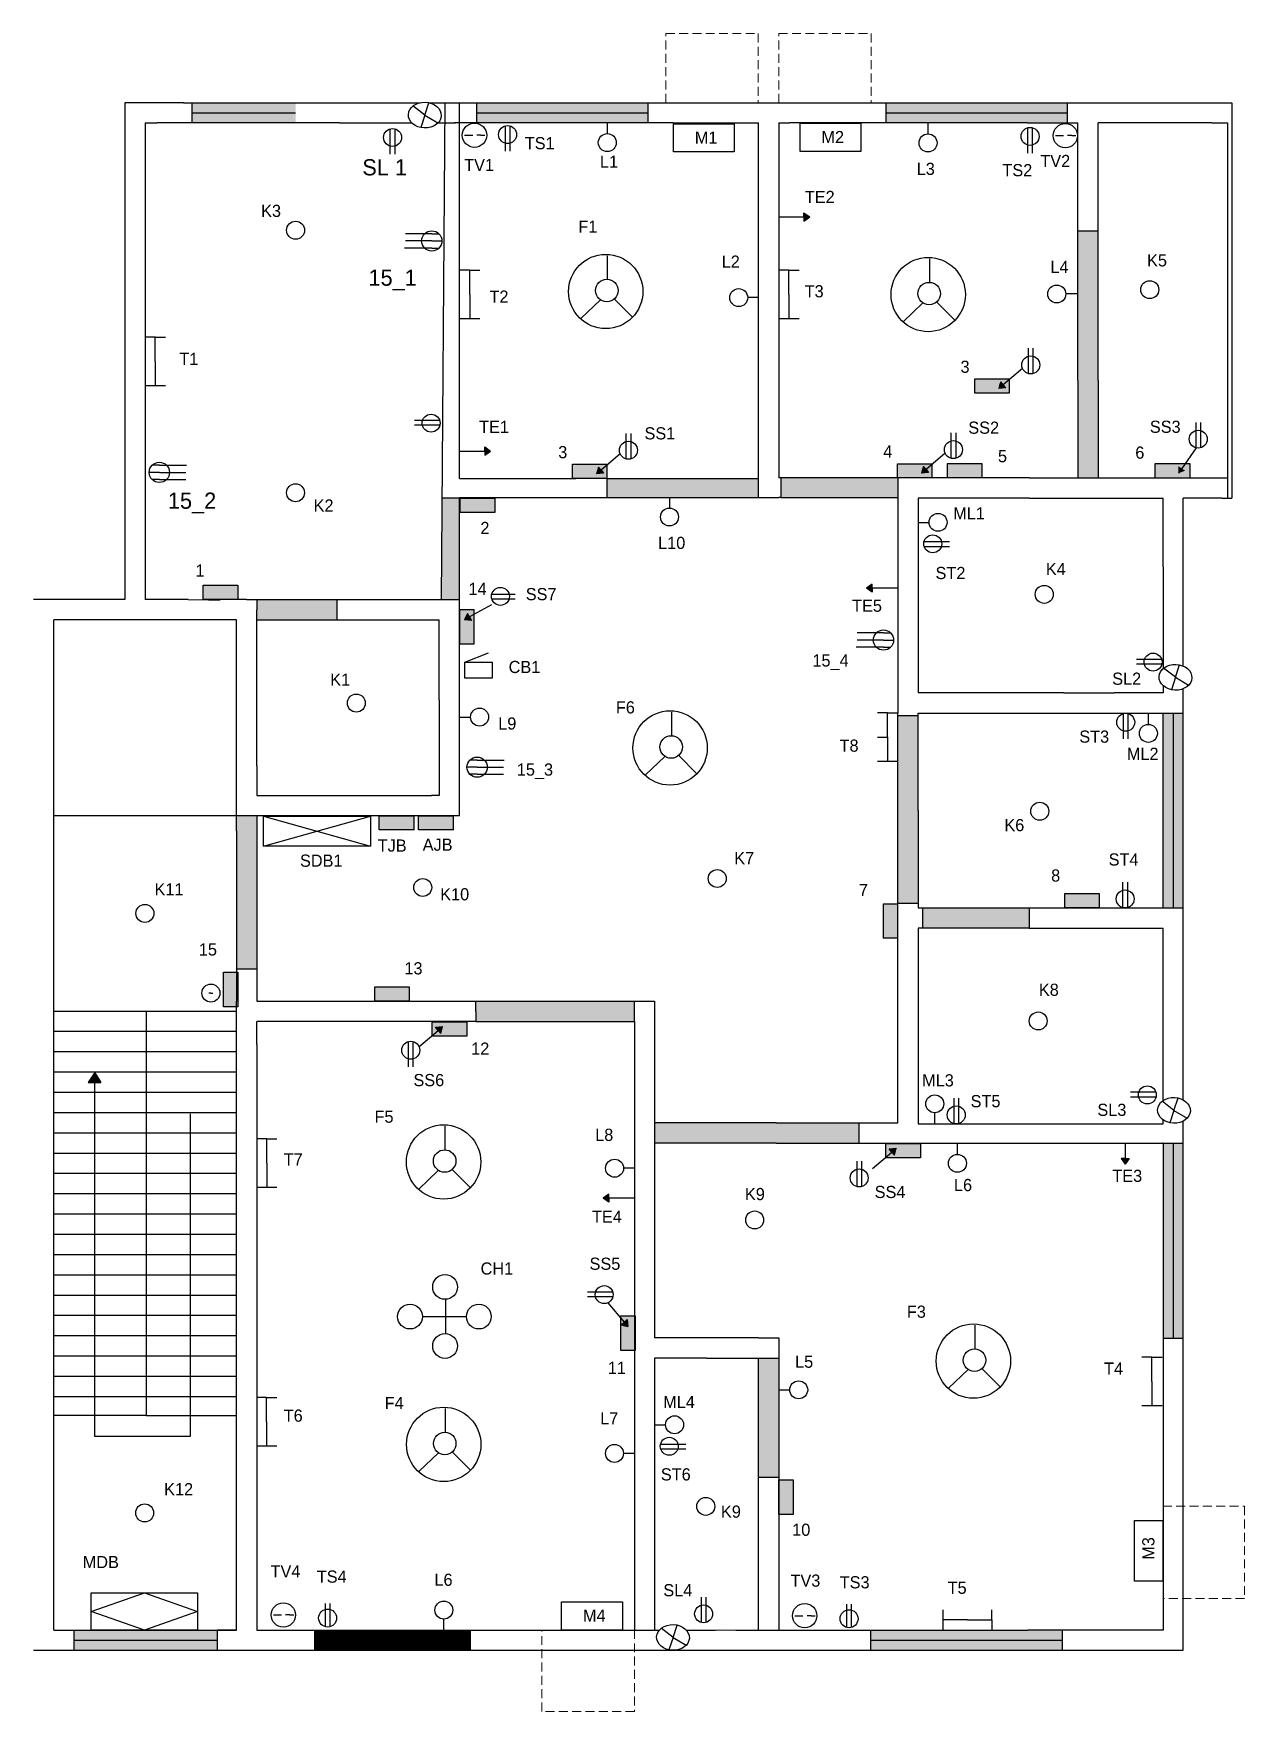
# Model space of a CAD drawing. Header units: inches. Extents: x 782 to 1379, y -5 to 822.
import ezdxf

# ---------------------------------------------------------------- set-up
doc = ezdxf.new("R2010")
doc.units = ezdxf.units.IN
doc.header["$LTSCALE"] = 35
doc.header["$MEASUREMENT"] = 0
doc.linetypes.add('HIDDEN', pattern=[0.375, 0.25, -0.125])
doc.linetypes.add('HIDDEN2', pattern=[0.1875, 0.125, -0.0625])
doc.layers.add('A-Anno-Dims', color=7, linetype='Continuous', lineweight=30)
doc.layers.add('G-Anno-Nplt', color=7, linetype='HIDDEN2', lineweight=18, plot=False)

msp = doc.modelspace()

# ---------------------------------------------------------------- hatches: boundary and pattern name
h = msp.add_hatch(color=101)
h.dxf.hatch_style = 1
h.paths.add_polyline_path([(885.15, 782.9), (860.4, 782.9), (860.4, 777.9), (885.15, 777.9)])
h.paths.add_polyline_path([(885.15, 787.9), (860.4, 787.9), (860.4, 782.9), (885.15, 782.9)])
h = msp.add_hatch(color=101)
h.dxf.hatch_style = 1
h.paths.add_polyline_path([(911.36, 787.9), (860.4, 787.9), (860.4, 777.9), (911.36, 777.9)])
h = msp.add_hatch(color=101)
h.dxf.hatch_style = 1
h.paths.add_polyline_path([(1085.15, 787.9), (1000.71, 787.9), (1000.71, 782.82), (1085.15, 782.9)])
h.paths.add_polyline_path([(1085.15, 782.9), (1000.71, 782.82), (1000.71, 777.9), (1085.15, 777.9)])
h.paths.add_polyline_path([(1291.96, 787.9), (1277.24, 787.9), (1202.3, 787.9), (1202.3, 782.9), (1291.96, 782.9)])
h.paths.add_polyline_path([(1291.96, 782.9), (1202.3, 782.9), (1202.3, 777.9), (1272.24, 777.9), (1291.96, 777.9)])
at = {"true_color": 0xffffff}
h = msp.add_hatch(color=7, dxfattribs=at)
h.dxf.hatch_style = 1
h.paths.add_polyline_path([(1162, 733.54), (1162, 731.54), (1164.86, 731.54)])
h.paths.add_polyline_path([(1163.64, 730.69), (1164.86, 731.54), (1162, 731.54), (1162, 729.54)])
at = {"true_color": 0x727430}
h = msp.add_hatch(color=67, dxfattribs=at)
h.dxf.hatch_style = 1
h.paths.add_polyline_path([(1306.98, 724.75), (1296.98, 724.75), (1296.98, 650.9), (1296.98, 602.9), (1306.98, 602.9), (1306.98, 650.9)])
h = msp.add_hatch(color=8)
h.dxf.hatch_style = 1
h.paths.add_polyline_path([(1246.16, 651.7), (1246.16, 644.69), (1263.18, 644.69), (1263.18, 651.7)])
at = {"true_color": 0xffffff}
h = msp.add_hatch(color=7, dxfattribs=at)
h.dxf.hatch_style = 1
h.paths.add_polyline_path([(1261.55, 647.29), (1260.25, 648.82), (1258.07, 646.97)])
h.paths.add_polyline_path([(1258.45, 648.41), (1258.07, 646.97), (1260.25, 648.82), (1258.96, 650.34)])
h = msp.add_hatch(color=7, dxfattribs=at)
h.dxf.hatch_style = 1
h.paths.add_polyline_path([(1004.66, 618.16), (1004.66, 616.16), (1007.52, 616.16)])
h.paths.add_polyline_path([(1006.3, 615.31), (1007.52, 616.16), (1004.66, 616.16), (1004.66, 614.16)])
h = msp.add_hatch(color=8)
h.dxf.hatch_style = 1
h.paths.add_polyline_path([(1047.87, 609.62), (1047.87, 602.6), (1064.88, 602.6), (1064.88, 609.62)])
h = msp.add_hatch(color=7, dxfattribs=at)
h.dxf.hatch_style = 1
h.paths.add_polyline_path([(1063.25, 605.21), (1061.95, 606.73), (1059.78, 604.88)])
h.paths.add_polyline_path([(1060.15, 606.32), (1059.78, 604.88), (1061.95, 606.73), (1060.66, 608.25)])
h = msp.add_hatch(color=8)
h.dxf.hatch_style = 1
h.paths.add_polyline_path([(1208.06, 609.91), (1208.06, 602.9), (1225.07, 602.9), (1225.07, 609.91)])
h = msp.add_hatch(color=7, dxfattribs=at)
h.dxf.hatch_style = 1
h.paths.add_polyline_path([(1223.44, 605.5), (1222.15, 607.03), (1219.97, 605.18)])
h.paths.add_polyline_path([(1220.34, 606.62), (1219.97, 605.18), (1222.15, 607.03), (1220.85, 608.55)])
h = msp.add_hatch(color=8)
h.dxf.hatch_style = 1
h.paths.add_polyline_path([(1232.73, 609.99), (1232.73, 602.97), (1249.74, 602.97), (1249.74, 609.99)])
h = msp.add_hatch(color=8)
h.dxf.hatch_style = 1
h.paths.add_polyline_path([(1335.15, 609.95), (1335.15, 602.93), (1352.16, 602.93), (1352.16, 609.95)])
h = msp.add_hatch(color=7, dxfattribs=at)
h.dxf.hatch_style = 1
h.paths.add_polyline_path([(1349.85, 606.43), (1348.21, 607.57), (1346.58, 605.23)])
h.paths.add_polyline_path([(1346.57, 606.71), (1346.58, 605.23), (1348.21, 607.57), (1346.57, 608.71)])
at = {"true_color": 0x727430}
h = msp.add_hatch(color=67, dxfattribs=at)
h.dxf.hatch_style = 1
h.paths.add_polyline_path([(1139.57, 602.6), (1064.88, 602.56), (1064.88, 593.23), (1065.16, 593.23), (1139.57, 593.23)])
at = {"true_color": 0x515323}
h = msp.add_hatch(color=59, dxfattribs=at)
h.dxf.hatch_style = 1
h.paths.add_polyline_path([(1208.24, 602.9), (1208.06, 602.9), (1150.57, 602.9), (1150.57, 602.6), (1150.57, 593.23), (1203.64, 593.23), (1208.24, 593.23)])
at = {"true_color": 0x727430}
h = msp.add_hatch(color=67, dxfattribs=at)
h.dxf.hatch_style = 1
h.paths.add_polyline_path([(992.24, 592.92), (983.64, 592.92), (983.25, 542.9), (992.24, 542.9)])
h = msp.add_hatch(color=8)
h.dxf.hatch_style = 1
h.paths.add_polyline_path([(992.55, 592.92), (992.55, 585.9), (1009.56, 585.9), (1009.56, 592.92)])
h = msp.add_hatch(color=8)
h.dxf.hatch_style = 1
h.paths.add_polyline_path([(865.89, 549.95), (865.89, 542.93), (882.9, 542.93), (882.9, 549.95)])
at = {"true_color": 0xffffff}
h = msp.add_hatch(color=7, dxfattribs=at)
h.dxf.hatch_style = 1
h.paths.add_polyline_path([(1195.63, 546.59), (1195.63, 548.59), (1192.77, 548.59)])
h.paths.add_polyline_path([(1193.99, 549.45), (1192.77, 548.59), (1195.63, 548.59), (1195.63, 550.59)])
at = {"true_color": 0x727430}
h = msp.add_hatch(color=67, dxfattribs=at)
h.dxf.hatch_style = 1
h.paths.add_polyline_path([(931.77, 542.9), (892.24, 542.9), (892.24, 537.9), (892.24, 532.9), (931.77, 532.9)])
h = msp.add_hatch(color=8)
h.dxf.hatch_style = 1
h.paths.add_polyline_path([(999.29, 537.95), (992.28, 537.95), (992.28, 520.94), (999.29, 520.94)])
at = {"true_color": 0xffffff}
h = msp.add_hatch(color=7, dxfattribs=at)
h.dxf.hatch_style = 1
h.paths.add_polyline_path([(998.08, 532.62), (997.13, 534.38), (994.62, 533.01)])
h.paths.add_polyline_path([(995.28, 534.34), (994.62, 533.01), (997.13, 534.38), (996.17, 536.13)])
at = {"true_color": 0x515323}
h = msp.add_hatch(color=59, dxfattribs=at)
h.dxf.hatch_style = 1
h.paths.add_polyline_path([(1218.24, 485.56), (1208.24, 485.56), (1208.24, 438.9), (1208.24, 393.06), (1218.24, 393.06), (1218.24, 438.9)])
h = msp.add_hatch(color=101)
h.dxf.hatch_style = 1
h.paths.add_polyline_path([(1343.98, 486.9), (1338.98, 486.9), (1338.98, 390.9), (1343.98, 390.9)])
h.paths.add_polyline_path([(1348.98, 486.9), (1343.98, 486.9), (1343.98, 390.9), (1348.98, 390.9)])
at = {"true_color": 0x727430}
h = msp.add_hatch(color=67, dxfattribs=at)
h.dxf.hatch_style = 1
h.paths.add_polyline_path([(892.24, 428.9), (892.24, 436.36), (882.24, 436.36), (882.24, 428.9), (882.24, 360.88), (892.24, 360.88)])
at = {"true_color": 0x515323}
h = msp.add_hatch(color=59, dxfattribs=at)
h.dxf.hatch_style = 1
h.paths.add_polyline_path([(952.62, 436.34), (952.62, 429.33), (969.63, 429.33), (969.63, 436.34)])
at = {"true_color": 0xadddf7}
h = msp.add_hatch(color=141, dxfattribs=at)
h.dxf.hatch_style = 1
h.paths.add_polyline_path([(972.05, 436.37), (972.05, 429.35), (989.06, 429.35), (989.06, 436.37)])
h = msp.add_hatch(color=8)
h.dxf.hatch_style = 1
h.paths.add_polyline_path([(1290.55, 397.95), (1290.55, 390.93), (1307.56, 390.93), (1307.56, 397.95)])
h = msp.add_hatch(color=8)
h.dxf.hatch_style = 1
h.paths.add_polyline_path([(1208.13, 392.98), (1201.12, 392.98), (1201.12, 375.96), (1208.13, 375.96)])
at = {"true_color": 0x515323}
h = msp.add_hatch(color=59, dxfattribs=at)
h.dxf.hatch_style = 1
h.paths.add_polyline_path([(1272.98, 390.9), (1220.41, 390.9), (1220.41, 380.9), (1272.98, 380.9)])
h = msp.add_hatch(color=8)
h.dxf.hatch_style = 1
h.paths.add_polyline_path([(882.94, 359.17), (875.92, 359.17), (875.92, 342.15), (882.94, 342.15)])
h = msp.add_hatch(color=8)
h.dxf.hatch_style = 1
h.paths.add_polyline_path([(950.42, 351.95), (950.42, 344.93), (967.44, 344.93), (967.44, 351.95)])
at = {"true_color": 0x727430}
h = msp.add_hatch(color=67, dxfattribs=at)
h.dxf.hatch_style = 1
h.paths.add_polyline_path([(1078.38, 344.9), (1000.24, 344.9), (1000.24, 339.9), (1000.24, 334.9), (1078.38, 334.9)])
h = msp.add_hatch(color=8)
h.dxf.hatch_style = 1
h.paths.add_polyline_path([(995.78, 327.66), (995.78, 334.67), (978.76, 334.67), (978.76, 327.66)])
at = {"true_color": 0xffffff}
h = msp.add_hatch(color=7, dxfattribs=at)
h.dxf.hatch_style = 1
h.paths.add_polyline_path([(980.39, 332.07), (981.69, 330.54), (983.87, 332.4)])
h.paths.add_polyline_path([(983.49, 330.96), (983.87, 332.4), (981.69, 330.54), (982.98, 329.02)])
h = msp.add_hatch(color=7, dxfattribs=at)
h.dxf.hatch_style = 1
h.paths.add_polyline_path([(812.48, 309.76), (809.12, 304.79), (812.48, 304.79)])
h.paths.add_polyline_path([(812.48, 309.61), (812.48, 304.79), (815.36, 304.79)])
at = {"true_color": 0x727430}
h = msp.add_hatch(color=67, dxfattribs=at)
h.dxf.hatch_style = 1
h.paths.add_polyline_path([(1189.12, 284.9), (1148.24, 284.9), (1088.38, 284.9), (1088.38, 274.9), (1148.24, 274.9), (1189.12, 274.9)])
h = msp.add_hatch(color=8)
h.dxf.hatch_style = 1
h.paths.add_polyline_path([(1219.37, 267.69), (1219.37, 274.7), (1202.35, 274.7), (1202.35, 267.69)])
h = msp.add_hatch(color=101)
h.dxf.hatch_style = 1
h.paths.add_polyline_path([(1343.98, 274.9), (1338.98, 274.9), (1338.98, 270.39), (1338.98, 178.66), (1343.98, 178.66)])
h.paths.add_polyline_path([(1348.98, 274.9), (1343.98, 274.9), (1343.98, 178.66), (1348.98, 178.66), (1348.98, 183.9)])
at = {"true_color": 0xffffff}
h = msp.add_hatch(color=7, dxfattribs=at)
h.dxf.hatch_style = 1
h.paths.add_polyline_path([(1203.98, 272.1), (1205.28, 270.57), (1207.46, 272.42)])
h.paths.add_polyline_path([(1207.08, 270.98), (1207.46, 272.42), (1205.28, 270.57), (1206.58, 269.05)])
h = msp.add_hatch(color=7, dxfattribs=at)
h.dxf.hatch_style = 1
h.paths.add_polyline_path([(1322.37, 267.41), (1320.37, 267.41), (1320.37, 264.55)])
h.paths.add_polyline_path([(1319.51, 265.77), (1320.37, 264.55), (1320.37, 267.41), (1318.37, 267.41)])
at = {"true_color": 0x515323}
h = msp.add_hatch(color=59, dxfattribs=at)
h.dxf.hatch_style = 1
h.paths.add_polyline_path([(1139.54, 110.09), (1149.54, 110.09), (1149.54, 148.9), (1149.54, 168.9), (1139.54, 168.9), (1139.54, 148.9)])
h.paths.add_polyline_path([(1336.24, 68.04), (1336.24, 81.04), (1327.24, 81.04), (1327.24, 68.04)], flags=9)
h.paths.add_polyline_path([(1154.69, 79.85), (1164.69, 79.85), (1164.69, 88.85), (1154.69, 88.85)], flags=9)
h.paths.add_polyline_path([(1153.85, 54.77), (1174.85, 54.77), (1174.85, 63.77), (1153.85, 63.77)], flags=9)
h.paths.add_polyline_path([(1178.12, 53.94), (1197.12, 53.94), (1197.12, 62.94), (1178.12, 62.94)], flags=9)
h.paths.add_polyline_path([(1308.43, 159.3), (1321.43, 159.3), (1321.43, 168.3), (1308.43, 168.3)], flags=9)
h.paths.add_polyline_path([(1211.22, 187.35), (1224.22, 187.35), (1224.22, 196.35), (1211.22, 196.35)], flags=9)
h.paths.add_polyline_path([(1156.11, 162.7), (1169.11, 162.7), (1169.11, 171.7), (1156.11, 171.7)], flags=9)
h.paths.add_polyline_path([(1131.4, 245.34), (1144.4, 245.34), (1144.4, 254.34), (1131.4, 254.34)], flags=9)
h.paths.add_polyline_path([(1195.34, 246.38), (1214.34, 246.38), (1214.34, 255.38), (1195.34, 255.38)], flags=9)
h.paths.add_polyline_path([(1234.43, 249.8), (1247.43, 249.8), (1247.43, 258.8), (1234.43, 258.8)], flags=9)
h.paths.add_polyline_path([(1312.5, 254.33), (1331.5, 254.33), (1331.5, 263.33), (1312.5, 263.33)], flags=9)
at = {"true_color": 0xffffff}
h = msp.add_hatch(color=7, dxfattribs=at)
h.dxf.hatch_style = 1
h.paths.add_polyline_path([(1065.88, 245.82), (1065.88, 247.82), (1063.02, 247.82)])
h.paths.add_polyline_path([(1064.24, 248.68), (1063.02, 247.82), (1065.88, 247.82), (1065.88, 249.82)])
h = msp.add_hatch(color=8)
h.dxf.hatch_style = 1
h.paths.add_polyline_path([(1078.76, 189.74), (1071.74, 189.74), (1071.74, 172.73), (1078.76, 172.73)])
h = msp.add_hatch(color=7, dxfattribs=at)
h.dxf.hatch_style = 1
h.paths.add_polyline_path([(1074.86, 188.03), (1073.33, 186.73), (1075.18, 184.56)])
h.paths.add_polyline_path([(1073.74, 184.93), (1075.18, 184.56), (1073.33, 186.73), (1071.81, 185.44)])
h = msp.add_hatch(color=8)
h.dxf.hatch_style = 1
h.paths.add_polyline_path([(1156.6, 108.91), (1149.58, 108.91), (1149.58, 91.9), (1156.6, 91.9)])
h = msp.add_hatch(color=101)
h.dxf.hatch_style = 1
h.paths.add_polyline_path([(872.66, 34.9), (802.07, 34.9), (802.07, 29.9), (872.66, 29.9)])
h.paths.add_polyline_path([(872.66, 29.9), (802.07, 29.9), (802.07, 24.9), (872.66, 24.9)])
h = msp.add_hatch()
h.set_pattern_fill('ANSI31', color=101)
h.paths.add_polyline_path([(997.48, 34.9), (920.79, 34.9), (920.79, 29.9), (997.48, 29.9)])
h.paths.add_polyline_path([(997.48, 29.9), (920.79, 29.9), (920.79, 24.9), (997.48, 24.9)])
h = msp.add_hatch(color=101)
h.dxf.hatch_style = 1
h.paths.add_polyline_path([(1289.46, 34.9), (1272.38, 34.9), (1194.86, 34.9), (1194.86, 29.9), (1289.46, 29.9)])
h.paths.add_polyline_path([(1289.46, 29.9), (1194.86, 29.9), (1194.86, 24.9), (1289.46, 24.9)])

# ---------------------------------------------------------------- linework, layer by layer
for p, q in [((832.21, 787.9), (827.21, 787.9)), ((827.21, 787.9), (827.21, 727.96)), ((845.04, 787.9), (832.21, 787.9)), ((856.21, 787.9), (845.04, 787.9)), ((856.21, 787.9), (944.03, 787.9)), ((860.4, 777.9), (860.4, 787.9)), ((944.03, 787.9), (972.8, 787.9)), ((967.15, 787.9), (972.8, 787.9)), ((975.09, 781.78), (977.08, 787.9)), ((977.08, 787.9), (985.83, 787.9)), ((983.25, 542.9), (985.17, 787.9)), ((985.17, 787.9), (1105.24, 787.9)), ((992.24, 602.56), (992.24, 787.9)), ((1000.71, 777.74), (1000.71, 787.9)), ((1085.15, 777.9), (1085.15, 787.9)), ((1105.24, 787.9), (1147.72, 787.9)), ((1147.24, 787.9), (1277.24, 787.9)), ((1202.3, 787.9), (1202.3, 777.9)), ((1277.24, 787.9), (1306.5, 787.9)), ((1291.96, 777.9), (1291.96, 787.9)), ((1306.5, 787.9), (1372.98, 787.9)), ((1372.98, 787.9), (1372.98, 782.9)), ((837.21, 777.9), (843.03, 777.9)), ((837.21, 777.9), (837.21, 542.9)), ((860.4, 777.9), (843.03, 777.9)), ((860.4, 782.9), (885.15, 782.9)), ((933.03, 777.9), (860.4, 777.9)), ((885.15, 782.9), (911.36, 782.9)), ((933.03, 777.9), (964.24, 777.9)), ((964.24, 777.9), (968.78, 777.9)), ((967.33, 777.9), (968.78, 777.9)), ((981.59, 777.9), (990.25, 777.9)), ((1097.58, 777.9), (989.67, 777.9)), ((1000.71, 782.82), (1085.15, 782.9)), ((1065.02, 778.04), (1065.02, 772.6)), ((1097.58, 777.9), (1139.57, 777.9)), ((1139.57, 593.23), (1139.57, 777.9)), ((1149.57, 777.9), (1149.57, 602.9)), ((1149.57, 777.9), (1154.9, 777.9)), ((1272.24, 777.9), (1154.9, 777.9)), ((1202.3, 782.9), (1291.96, 782.9)), ((1223.11, 777.9), (1223.11, 772.46)), ((1272.24, 777.9), (1296.98, 777.9)), ((1296.98, 650.9), (1296.98, 777.9)), ((1306.98, 650.9), (1306.98, 777.9)), ((1362.98, 777.9), (1306.98, 777.9)), ((1362.98, 777.9), (1370.83, 777.9)), ((1370.83, 777.9), (1370.83, 602.9)), ((1372.98, 782.9), (1372.98, 597.9)), ((994.73, 771.85), (996.73, 771.85)), ((996.73, 771.85), (998.73, 771.85)), ((1002.71, 771.85), (1000.71, 771.85)), ((1002.71, 771.85), (1004.71, 771.85)), ((1285.98, 771.66), (1287.98, 771.66)), ((1287.98, 771.66), (1289.98, 771.66)), ((1293.96, 771.66), (1291.96, 771.66)), ((1293.96, 771.66), (1295.96, 771.66)), ((957.92, 763.54), (957.92, 762.51)), ((960.27, 763.54), (960.27, 762.51)), ((1014.63, 764.98), (1014.63, 763.95)), ((1016.97, 764.98), (1016.97, 763.95)), ((1272.17, 764.1), (1272.17, 763.06)), ((1274.51, 764.1), (1274.51, 763.06)), ((827.21, 727.96), (827.21, 598.4)), ((1149.57, 731.54), (1162, 731.54)), ((1162, 731.54), (1162, 733.54)), ((1162, 733.54), (1164.86, 731.54)), ((1162, 731.54), (1162, 729.54)), ((1162, 731.54), (1164.86, 731.54)), ((1162, 729.54), (1163.64, 730.69)), ((1163.64, 730.69), (1164.86, 731.54)), ((1296.98, 724.75), (1306.98, 724.75)), ((1139.67, 691.82), (1134.23, 691.82)), ((1296.45, 693.61), (1291.01, 693.61)), ((1272.7, 665.82), (1272.7, 666.85)), ((1275.05, 665.82), (1275.05, 666.85)), ((1269.72, 656.87), (1260.25, 648.82)), ((1246.16, 644.69), (1246.16, 651.7)), ((1246.16, 651.7), (1263.18, 651.7)), ((1260.25, 648.82), (1258.07, 646.97)), ((1258.45, 648.41), (1258.07, 646.97)), ((1261.55, 647.29), (1258.07, 646.97)), ((1258.96, 650.34), (1258.45, 648.41)), ((1260.25, 648.82), (1258.96, 650.34)), ((1260.25, 648.82), (1261.55, 647.29)), ((1263.18, 651.71), (1263.18, 644.65)), ((1296.98, 650.9), (1296.98, 602.9)), ((1306.98, 650.9), (1306.98, 602.9)), ((1263.18, 644.69), (1246.16, 644.69)), ((971, 631.17), (969.97, 631.17)), ((971, 628.83), (969.97, 628.83)), ((1355.29, 629.2), (1355.29, 630.23)), ((1357.63, 629.2), (1357.63, 630.23)), ((1074.41, 623.74), (1074.41, 624.77)), ((1076.75, 623.74), (1076.75, 624.77)), ((1234.6, 624.03), (1234.6, 625.06)), ((1236.94, 624.03), (1236.94, 625.06)), ((992.24, 616.16), (1004.66, 616.16)), ((1004.66, 616.16), (1004.66, 618.16)), ((1004.66, 618.16), (1007.52, 616.16)), ((1004.66, 616.16), (1004.66, 614.16)), ((1004.66, 616.16), (1007.52, 616.16)), ((1004.66, 614.16), (1006.3, 615.31)), ((1006.3, 615.31), (1007.52, 616.16)), ((1071.42, 614.78), (1061.95, 606.73)), ((1231.61, 615.07), (1222.15, 607.03)), ((1355.31, 617.77), (1348.21, 607.57)), ((1047.87, 602.6), (1047.87, 609.62)), ((1047.87, 609.62), (1064.88, 609.62)), ((1061.95, 606.73), (1059.78, 604.88)), ((1060.15, 606.32), (1059.78, 604.88)), ((1063.25, 605.21), (1059.78, 604.88)), ((1060.66, 608.25), (1060.15, 606.32)), ((1061.95, 606.73), (1060.66, 608.25)), ((1061.95, 606.73), (1063.25, 605.21)), ((1064.88, 609.62), (1064.88, 602.56)), ((1208.06, 602.9), (1208.06, 609.91)), ((1208.06, 609.91), (1225.07, 609.91)), ((1222.15, 607.03), (1219.97, 605.18)), ((1220.34, 606.62), (1219.97, 605.18)), ((1223.44, 605.5), (1219.97, 605.18)), ((1220.85, 608.55), (1220.34, 606.62)), ((1222.15, 607.03), (1220.85, 608.55)), ((1222.15, 607.03), (1223.44, 605.5)), ((1225.07, 609.92), (1225.07, 602.86)), ((1232.73, 602.97), (1232.73, 609.99)), ((1232.73, 609.99), (1249.74, 609.99)), ((1249.74, 609.99), (1249.74, 602.93)), ((1335.15, 602.93), (1335.15, 609.95)), ((1335.15, 609.95), (1352.16, 609.95)), ((1348.21, 607.57), (1346.58, 605.23)), ((1352.16, 609.95), (1352.16, 602.9)), ((827.21, 598.4), (827.21, 542.9)), ((992.24, 602.56), (1049.58, 602.56)), ((1064.88, 602.6), (1047.87, 602.6)), ((1064.88, 602.56), (1139.57, 602.6)), ((1064.88, 602.56), (1064.88, 593.23)), ((1272.98, 602.9), (1149.57, 602.9)), ((1150.57, 602.9), (1150.57, 602.6)), ((1150.57, 602.6), (1150.57, 593.23)), ((1225.07, 602.9), (1208.06, 602.9)), ((1208.24, 602.93), (1208.24, 592.34)), ((1249.74, 602.97), (1232.73, 602.97)), ((1272.98, 602.9), (1361.64, 602.9)), ((1361.64, 602.9), (1362.98, 602.9)), ((1362.98, 602.9), (1370.83, 602.9)), ((1370.83, 602.9), (1370.83, 592.9)), ((1372.98, 597.9), (1372.98, 592.9)), ((992.55, 592.92), (983.64, 592.92)), ((992.24, 593.23), (1049.58, 593.23)), ((992.24, 436.36), (992.24, 593.23)), ((992.55, 585.9), (992.55, 592.92)), ((992.55, 592.92), (1009.56, 592.92)), ((1009.56, 592.92), (1009.56, 585.86)), ((1049.58, 593.23), (1065.16, 593.23)), ((1065.16, 593.23), (1139.57, 593.23)), ((1095.66, 593.48), (1095.66, 588.04)), ((1139.57, 593.23), (1149.57, 593.23)), ((1150.57, 593.23), (1149.57, 593.23)), ((1150.57, 593.23), (1203.64, 593.23)), ((1202.9, 593.23), (1208.24, 593.23)), ((1208.24, 593.23), (1208.24, 491.9)), ((1218.24, 592.9), (1218.24, 496.9)), ((1272.98, 592.9), (1218.24, 592.9)), ((1272.98, 592.9), (1338.98, 592.9)), ((1338.98, 559.01), (1338.98, 592.9)), ((1367.98, 592.9), (1348.98, 592.9)), ((1348.98, 510.12), (1348.98, 592.9)), ((1367.98, 592.9), (1372.98, 592.9)), ((1009.56, 585.9), (992.55, 585.9)), ((1218.24, 580.96), (1223.68, 580.96)), ((1232.67, 571.48), (1233.7, 571.48)), ((1232.67, 569.13), (1233.7, 569.13)), ((1338.98, 559.01), (1338.98, 508.83)), ((865.89, 542.93), (865.89, 549.95)), ((865.89, 549.95), (882.9, 549.95)), ((882.9, 549.95), (882.9, 542.9)), ((1193.99, 549.45), (1192.77, 548.59)), ((1195.63, 548.59), (1192.77, 548.59)), ((1195.63, 546.59), (1192.77, 548.59)), ((1195.63, 550.59), (1193.99, 549.45)), ((1195.63, 548.59), (1195.63, 550.59)), ((1208.05, 548.59), (1195.63, 548.59)), ((1195.63, 548.59), (1195.63, 546.59)), ((787.24, 542.9), (782.24, 542.9)), ((827.21, 542.9), (787.24, 542.9)), ((858.42, 542.9), (837.21, 542.9)), ((858.42, 542.9), (868.42, 542.85)), ((882.9, 542.93), (865.89, 542.93)), ((885.43, 542.89), (868.42, 542.89)), ((868.42, 542.85), (874.24, 542.85)), ((887.24, 542.9), (892.24, 542.9)), ((892.24, 542.9), (892.24, 537.9)), ((892.24, 542.9), (983.25, 542.9)), ((892.24, 460.9), (892.24, 537.9)), ((931.77, 542.9), (931.77, 532.9)), ((983.25, 542.9), (992.24, 542.9)), ((992.28, 520.94), (992.28, 537.95)), ((992.28, 537.95), (999.29, 537.95)), ((1008.03, 540.33), (997.13, 534.38)), ((999.29, 537.95), (999.29, 520.94)), ((792.24, 455.9), (792.24, 532.9)), ((869.24, 532.9), (792.24, 532.9)), ((882.24, 532.9), (869.24, 532.9)), ((882.24, 428.9), (882.24, 532.9)), ((892.24, 532.9), (982.24, 532.9)), ((982.24, 493.47), (982.24, 532.9)), ((997.13, 534.38), (994.62, 533.01)), ((995.28, 534.34), (994.62, 533.01)), ((998.08, 532.62), (994.62, 533.01)), ((996.17, 536.13), (995.28, 534.34)), ((997.13, 534.38), (996.17, 536.13)), ((997.13, 534.38), (998.08, 532.62)), ((999.29, 520.94), (992.24, 520.94)), ((994.82, 512.1), (1006.44, 516.66)), ((1326.89, 513.36), (1325.86, 513.36)), ((1326.89, 511.02), (1325.86, 511.02)), ((1345.12, 504.61), (1347.11, 510.73)), ((1290.08, 496.9), (1218.24, 496.9)), ((1290.08, 496.9), (1314.83, 496.9)), ((1338.98, 496.9), (1314.83, 496.9)), ((1338.98, 500.56), (1338.98, 496.9)), ((1348.98, 491.9), (1348.98, 498.97)), ((982.24, 493.47), (982.24, 446.36)), ((1208.24, 491.9), (1208.24, 486.9)), ((1348.98, 385.9), (1348.98, 491.9)), ((992.24, 484.97), (997.68, 484.97)), ((1208.24, 438.9), (1208.24, 486.9)), ((1218.24, 485.56), (1208.24, 485.56)), ((1218.24, 486.9), (1290.08, 486.9)), ((1218.24, 438.9), (1218.24, 486.9)), ((1290.08, 486.9), (1314.83, 486.9)), ((1314.83, 486.9), (1338.98, 486.9)), ((1331.71, 486.81), (1331.71, 481.37)), ((1338.98, 390.9), (1338.98, 486.9)), ((1338.98, 486.9), (1348.98, 486.9)), ((1343.98, 486.9), (1343.98, 390.9)), ((1319.32, 475.25), (1319.32, 474.22)), ((1321.66, 475.25), (1321.66, 474.22)), ((792.24, 339.9), (792.24, 455.9)), ((892.24, 460.9), (892.24, 446.36)), ((892.24, 446.36), (964.24, 446.36)), ((964.24, 446.36), (978.47, 446.36)), ((982.24, 446.36), (978.47, 446.36)), ((1208.24, 284.9), (1208.24, 438.9)), ((1218.24, 438.9), (1218.24, 390.9)), ((892.24, 436.36), (792.24, 436.36)), ((892.24, 436.36), (892.24, 428.9)), ((992.24, 436.36), (892.24, 436.36)), ((895.57, 436.2), (948.35, 421.4)), ((895.57, 421.4), (948.35, 436.2)), ((952.62, 429.33), (952.62, 436.34)), ((952.62, 436.34), (969.63, 436.34)), ((969.63, 436.35), (969.63, 429.29)), ((972.05, 429.35), (972.05, 436.37)), ((972.05, 436.37), (989.06, 436.37)), ((989.06, 436.37), (989.06, 429.32)), ((882.24, 428.9), (882.24, 344.9)), ((892.24, 428.9), (892.24, 344.9)), ((969.63, 429.33), (952.62, 429.33)), ((989.06, 429.35), (972.05, 429.35)), ((1290.55, 390.93), (1290.55, 397.95)), ((1290.55, 397.95), (1307.56, 397.95)), ((1307.56, 397.95), (1307.56, 390.9)), ((1319.24, 402.52), (1319.24, 403.55)), ((1321.58, 402.52), (1321.58, 403.55)), ((1201.12, 375.96), (1201.12, 392.98)), ((1201.12, 392.98), (1208.13, 392.98)), ((1208.13, 392.98), (1208.13, 375.96)), ((1218.24, 393.06), (1208.24, 393.06)), ((1218.24, 390.9), (1272.98, 390.9)), ((1220.41, 390.9), (1220.41, 380.9)), ((1272.98, 390.9), (1338.98, 390.9)), ((1272.98, 390.9), (1272.98, 380.9)), ((1307.56, 390.93), (1290.55, 390.93)), ((1338.98, 390.9), (1348.98, 390.9)), ((1272.98, 380.9), (1218.24, 380.9)), ((1218.24, 380.9), (1218.24, 284.48)), ((1272.98, 380.9), (1334.25, 380.9)), ((1334.25, 380.9), (1338.98, 380.9)), ((1338.98, 295.89), (1338.98, 380.9)), ((1348.98, 296.24), (1348.98, 385.9)), ((1208.13, 375.96), (1201.08, 375.96)), ((875.92, 342.15), (875.92, 359.17)), ((875.92, 359.17), (882.94, 359.17)), ((882.24, 360.88), (892.24, 360.88)), ((882.94, 359.17), (882.94, 342.15)), ((869.66, 348.91), (868.66, 348.91)), ((869.66, 348.91), (870.66, 348.91)), ((950.42, 344.93), (950.42, 351.95)), ((950.42, 351.95), (967.44, 351.95)), ((967.44, 351.95), (967.44, 344.9)), ((792.24, 34.9), (792.24, 339.9)), ((882.24, 339.9), (792.24, 339.9)), ((837.81, 339.44), (837.81, 149.87)), ((882.94, 342.15), (875.89, 342.15)), ((882.24, 339.9), (882.24, 344.9)), ((882.24, 34.9), (882.24, 339.9)), ((892.24, 344.9), (1000.24, 344.9)), ((967.44, 344.93), (950.42, 344.93)), ((1000.24, 339.9), (1000.24, 344.9)), ((1000.24, 344.9), (1078.38, 344.9)), ((1000.24, 339.9), (1000.24, 334.9)), ((1078.38, 334.9), (1078.38, 344.9)), ((1078.38, 344.9), (1088.38, 344.9)), ((1088.38, 344.9), (1088.38, 334.9)), ((1000.24, 334.9), (892.24, 334.9)), ((892.24, 323.59), (892.24, 334.9)), ((978.76, 327.65), (978.76, 334.71)), ((978.76, 334.67), (995.78, 334.67)), ((980.39, 332.07), (983.87, 332.4)), ((981.69, 330.54), (980.39, 332.07)), ((981.69, 330.54), (983.87, 332.4)), ((982.98, 329.02), (983.49, 330.96)), ((983.49, 330.96), (983.87, 332.4)), ((995.78, 334.67), (995.78, 327.66)), ((1000.24, 334.9), (1078.38, 334.9)), ((1078.38, 334.9), (1078.38, 34.9)), ((1088.38, 334.9), (1088.38, 188.9)), ((882.24, 329.9), (792.24, 329.9)), ((892.24, 323.59), (892.24, 34.9)), ((972.22, 322.5), (981.69, 330.54)), ((995.78, 327.66), (978.76, 327.66)), ((981.69, 330.54), (982.98, 329.02)), ((882.24, 319.9), (792.24, 319.9)), ((882.24, 309.9), (792.24, 309.9)), ((812.47, 309.75), (809.12, 304.79)), ((812.48, 130.38), (812.48, 309.61)), ((812.48, 309.61), (815.36, 304.79)), ((966.89, 313.54), (966.89, 312.51)), ((969.24, 313.54), (969.24, 312.51)), ((882.24, 299.9), (792.24, 299.9)), ((805.82, 299.9), (805.77, 299.83)), ((809.12, 304.79), (815.36, 304.79)), ((1324.05, 300), (1323.02, 300)), ((882.24, 289.9), (792.24, 289.9)), ((1226.49, 284.48), (1226.49, 289.92)), ((1235.98, 296.06), (1235.98, 297.09)), ((1238.32, 296.06), (1238.32, 297.09)), ((1324.05, 297.65), (1323.02, 297.65)), ((1344.38, 291.09), (1346.38, 297.21)), ((859.46, 289.37), (859.46, 130.38)), ((1148.24, 284.9), (1088.38, 284.9)), ((1148.24, 284.9), (1208.24, 284.9)), ((1189.12, 284.9), (1189.12, 274.9)), ((1218.24, 284.48), (1314.24, 284.48)), ((1314.24, 284.48), (1338.98, 284.48)), ((1338.98, 284.48), (1338.98, 286.44)), ((1348.98, 279.9), (1348.98, 285.8)), ((882.24, 279.9), (792.24, 279.9)), ((1148.24, 274.9), (1088.38, 274.9)), ((1148.24, 274.9), (1314.02, 274.9)), ((1202.35, 267.68), (1202.35, 274.74)), ((1202.35, 274.7), (1219.37, 274.7)), ((1219.37, 274.7), (1219.37, 267.69)), ((1237.59, 274.83), (1237.59, 269.39)), ((1314.02, 274.9), (1338.77, 274.9)), ((1320.37, 274.67), (1320.37, 267.41)), ((1338.98, 274.9), (1338.77, 274.9)), ((1338.98, 274.9), (1338.98, 270.39)), ((1338.98, 274.9), (1348.98, 274.9)), ((1343.98, 274.9), (1343.98, 178.66)), ((1348.98, 183.9), (1348.98, 279.9)), ((882.24, 269.9), (792.24, 269.9)), ((1188.14, 264.99), (1188.14, 266.03)), ((1190.49, 264.99), (1190.49, 266.03)), ((1195.81, 262.52), (1205.28, 270.57)), ((1219.37, 267.69), (1202.35, 267.69)), ((1203.98, 272.1), (1207.46, 272.42)), ((1205.28, 270.57), (1203.98, 272.1)), ((1205.28, 270.57), (1207.46, 272.42)), ((1205.28, 270.57), (1206.58, 269.05)), ((1206.58, 269.05), (1207.08, 270.98)), ((1207.08, 270.98), (1207.46, 272.42)), ((1320.37, 267.41), (1318.37, 267.41)), ((1318.37, 267.41), (1319.51, 265.77)), ((1319.51, 265.77), (1320.37, 264.55)), ((1320.37, 267.41), (1322.37, 267.41)), ((1320.37, 267.41), (1320.37, 264.55)), ((1322.37, 267.41), (1320.37, 264.55)), ((1338.98, 270.39), (1338.98, 34.9)), ((882.24, 259.9), (792.24, 259.9)), ((1078.47, 262.61), (1073.03, 262.61)), ((882.24, 249.9), (792.24, 249.9)), ((1064.24, 248.68), (1063.02, 247.82)), ((1065.88, 249.82), (1064.24, 248.68)), ((1065.88, 247.82), (1065.88, 249.82)), ((882.24, 239.9), (792.24, 239.9)), ((1065.88, 247.82), (1063.02, 247.82)), ((1065.88, 245.82), (1063.02, 247.82)), ((1078.31, 247.82), (1065.88, 247.82)), ((1065.88, 247.82), (1065.88, 245.82)), ((882.24, 229.9), (792.24, 229.9)), ((882.24, 219.9), (792.24, 219.9)), ((882.24, 209.9), (792.24, 209.9)), ((882.24, 199.9), (792.24, 199.9)), ((1056.33, 201.53), (1055.3, 201.53)), ((1056.33, 199.18), (1055.3, 199.18)), ((1065.29, 196.2), (1073.33, 186.73)), ((882.24, 189.9), (792.24, 189.9)), ((1071.74, 172.73), (1071.74, 189.74)), ((1071.74, 189.74), (1078.76, 189.74)), ((1073.33, 186.73), (1071.81, 185.44)), ((1071.81, 185.44), (1073.74, 184.93)), ((1073.33, 186.73), (1074.86, 188.03)), ((1073.33, 186.73), (1075.18, 184.56)), ((1073.74, 184.93), (1075.18, 184.56)), ((1074.86, 188.03), (1075.18, 184.56)), ((1078.76, 189.74), (1078.76, 172.73)), ((1088.38, 188.9), (1088.38, 178.9)), ((1348.98, 29.9), (1348.98, 183.9)), ((882.24, 179.9), (792.24, 179.9)), ((1139.54, 178.9), (1088.38, 178.9)), ((1139.54, 178.9), (1149.54, 178.9)), ((1149.54, 178.9), (1149.54, 148.9)), ((1348.98, 178.66), (1338.98, 178.66)), ((882.24, 169.9), (792.24, 169.9)), ((1078.76, 172.73), (1071.7, 172.73)), ((1088.38, 168.9), (1088.38, 34.9)), ((1113.96, 168.9), (1088.38, 168.9)), ((1113.96, 168.9), (1149.54, 168.9)), ((1139.54, 148.9), (1139.54, 168.9)), ((882.24, 159.9), (792.24, 159.9)), ((882.24, 149.9), (792.24, 149.9)), ((837.81, 149.9), (837.81, 140.69)), ((1149.54, 153.29), (1154.99, 153.29)), ((837.81, 140.69), (792.24, 140.69)), ((837.81, 140.69), (882.24, 140.69)), ((1139.54, 34.9), (1139.54, 148.9)), ((1149.54, 148.9), (1149.54, 34.9)), ((1088.38, 136.04), (1093.82, 136.04)), ((859.46, 130.38), (812.48, 130.38)), ((1102.81, 126.55), (1103.84, 126.55)), ((1102.81, 124.21), (1103.84, 124.21)), ((1078.44, 122), (1072.99, 122)), ((1149.58, 110.09), (1139.54, 110.09)), ((1149.58, 91.9), (1149.58, 108.91)), ((1149.58, 108.91), (1156.6, 108.91)), ((1156.6, 108.91), (1156.6, 91.9)), ((1156.6, 91.9), (1149.54, 91.9)), ((810.69, 44.06), (836.89, 53.23)), ((836.89, 53.23), (863.09, 44.06)), ((1111.46, 50.07), (1111.46, 51.1)), ((1113.8, 50.07), (1113.8, 51.1)), ((836.89, 34.9), (810.69, 44.06)), ((863.09, 44.06), (836.89, 34.9)), ((900.5, 42.33), (902.5, 42.33)), ((902.5, 42.33), (904.5, 42.33)), ((908.48, 42.33), (906.48, 42.33)), ((908.48, 42.33), (910.48, 42.33)), ((1157.51, 41.98), (1159.51, 41.98)), ((1159.51, 41.98), (1161.51, 41.98)), ((1165.49, 41.98), (1163.49, 41.98)), ((1165.49, 41.98), (1167.49, 41.98)), ((792.24, 34.9), (882.24, 34.9)), ((802.07, 34.9), (802.07, 24.9)), ((863.09, 34.9), (882.24, 34.9)), ((882.24, 34.9), (872.66, 34.9)), ((872.66, 34.9), (872.66, 24.9)), ((892.24, 34.9), (1046.71, 34.9)), ((920.79, 34.9), (920.79, 24.9)), ((984.5, 34.9), (984.5, 40.34)), ((997.48, 34.9), (997.48, 24.9)), ((1046.85, 34.9), (1048.38, 34.9)), ((1048.38, 34.9), (1058.38, 34.9)), ((1058.38, 34.9), (1090.75, 34.9)), ((1097.45, 31.25), (1099.45, 37.37)), ((1098.51, 34.9), (1098.64, 34.9)), ((1103.98, 34.9), (1118.38, 34.9)), ((1103.98, 34.9), (1108.51, 34.9)), ((1128.38, 34.9), (1272.38, 34.9)), ((1194.86, 34.9), (1194.86, 24.9)), ((1338.98, 34.9), (1272.38, 34.9)), ((1289.46, 24.9), (1289.46, 34.9)), ((782.24, 24.9), (787.24, 24.9)), ((787.24, 24.9), (887.24, 24.9)), ((802.07, 29.9), (872.66, 29.9)), ((887.24, 24.9), (1053.24, 24.9)), ((920.79, 29.9), (997.48, 29.9)), ((1053.24, 24.9), (1165.24, 24.9)), ((1165.24, 24.9), (1319.24, 24.9)), ((1194.86, 29.9), (1289.46, 29.9)), ((1319.24, 24.9), (1343.98, 24.9)), ((1343.98, 24.9), (1348.98, 24.9)), ((1348.98, 24.9), (1348.98, 29.9))]:
    msp.add_line(p, q)
at = {"lineweight": 25}
for p, q in [((957.92, 774.97), (957.92, 763.54)), ((960.27, 774.97), (960.27, 763.54)), ((1014.63, 776.41), (1014.63, 764.98)), ((1016.97, 776.41), (1016.97, 764.98)), ((1272.17, 775.53), (1272.17, 764.1)), ((1274.51, 775.53), (1274.51, 764.1)), ((1065.09, 700.99), (1065.09, 712.47)), ((997.24, 705.35), (992.24, 705.35)), ((997.24, 693.35), (997.24, 705.35)), ((997.24, 705.35), (1002.24, 705.35)), ((1154.57, 705.35), (1149.57, 705.35)), ((1154.57, 693.35), (1154.57, 705.35)), ((1154.57, 705.35), (1159.57, 705.35)), ((1224.05, 699.48), (1224.05, 710.97)), ((997.24, 693.35), (997.24, 681.35)), ((1061.64, 690.66), (1052.08, 681.47)), ((1068.53, 691.04), (1077.34, 682.24)), ((1154.57, 693.35), (1154.57, 681.35)), ((1220.6, 689.15), (1211.03, 679.97)), ((1227.49, 689.53), (1236.29, 680.73)), ((997.24, 681.35), (992.24, 681.35)), ((1002.24, 681.35), (997.24, 681.35)), ((1154.57, 681.35), (1149.57, 681.35)), ((1159.57, 681.35), (1154.57, 681.35)), ((842.21, 672.37), (837.21, 672.37)), ((842.21, 660.37), (842.21, 672.37)), ((842.21, 672.37), (847.21, 672.37)), ((1272.7, 654.39), (1272.7, 665.82)), ((1275.05, 654.39), (1275.05, 665.82)), ((842.21, 660.37), (842.21, 648.37)), ((842.21, 648.37), (837.21, 648.37)), ((847.21, 648.37), (842.21, 648.37)), ((982.43, 631.17), (971, 631.17)), ((982.43, 628.83), (971, 628.83)), ((1355.29, 617.77), (1355.29, 629.2)), ((1357.63, 617.77), (1357.63, 629.2)), ((1074.41, 612.31), (1074.41, 623.74)), ((1076.75, 612.31), (1076.75, 623.74)), ((1234.6, 612.6), (1234.6, 624.03)), ((1236.94, 612.6), (1236.94, 624.03)), ((1221.24, 571.48), (1232.67, 571.48)), ((1221.24, 569.13), (1232.67, 569.13)), ((1008.16, 545.57), (1019.59, 545.57)), ((1008.16, 543.23), (1019.59, 543.23)), ((1338.32, 513.36), (1326.89, 513.36)), ((1338.32, 511.02), (1326.89, 511.02)), ((1096.83, 475.96), (1096.83, 487.45)), ((1203.18, 487.14), (1198.18, 487.14)), ((1203.18, 475.14), (1203.18, 487.14)), ((1203.18, 487.14), (1208.18, 487.14)), ((1319.32, 486.68), (1319.32, 475.25)), ((1321.66, 486.68), (1321.66, 475.25)), ((1198.18, 475.14), (1203.18, 475.14)), ((1203.18, 475.14), (1203.18, 463.14)), ((1093.39, 465.63), (1083.82, 456.44)), ((1100.28, 466.01), (1109.08, 457.21)), ((1203.18, 463.14), (1198.18, 463.14)), ((1208.18, 463.14), (1203.18, 463.14)), ((1319.24, 391.09), (1319.24, 402.52)), ((1321.58, 391.09), (1321.58, 402.52)), ((966.89, 324.97), (966.89, 313.54)), ((969.24, 324.97), (969.24, 313.54)), ((1335.48, 300), (1324.05, 300)), ((1235.98, 284.63), (1235.98, 296.06)), ((1238.32, 284.63), (1238.32, 296.06)), ((1335.48, 297.65), (1324.05, 297.65)), ((985.18, 271.84), (985.18, 283.32)), ((897.18, 277.06), (892.18, 277.06)), ((897.18, 265.06), (897.18, 277.06)), ((897.18, 277.06), (902.18, 277.06)), ((897.18, 265.06), (897.18, 253.06)), ((1188.14, 253.56), (1188.14, 264.99)), ((1190.49, 253.56), (1190.49, 264.99)), ((981.74, 261.51), (972.17, 252.32)), ((988.63, 261.89), (997.43, 253.09)), ((897.18, 253.06), (892.18, 253.06)), ((902.18, 253.06), (897.18, 253.06)), ((1067.76, 201.53), (1056.33, 201.53)), ((1067.76, 199.18), (1056.33, 199.18)), ((985.29, 197.94), (985.29, 181.07)), ((973.91, 189.51), (995.42, 189.51)), ((1246.33, 173.65), (1246.33, 185.13)), ((1333.48, 169.35), (1328.48, 169.35)), ((1333.48, 157.35), (1333.48, 169.35)), ((1333.48, 169.35), (1338.48, 169.35)), ((1242.88, 163.31), (1233.31, 154.13)), ((1249.77, 163.7), (1258.58, 154.89)), ((1333.48, 157.35), (1333.48, 145.35)), ((897.13, 149.61), (892.13, 149.61)), ((897.13, 137.61), (897.13, 149.61)), ((897.13, 149.61), (902.13, 149.61)), ((985.23, 132.6), (985.23, 144.08)), ((1333.48, 145.35), (1328.48, 145.35)), ((1338.48, 145.35), (1333.48, 145.35)), ((897.13, 137.61), (897.13, 125.61)), ((897.13, 125.61), (892.13, 125.61)), ((902.13, 125.61), (897.13, 125.61)), ((1091.38, 126.55), (1102.81, 126.55)), ((1091.38, 124.21), (1102.81, 124.21)), ((981.79, 122.26), (972.22, 113.08)), ((988.68, 122.65), (997.48, 113.84)), ((1111.46, 38.64), (1111.46, 50.07)), ((1113.8, 38.64), (1113.8, 50.07)), ((926.13, 36.57), (926.13, 48)), ((928.47, 36.57), (928.47, 48)), ((1183.14, 36.22), (1183.14, 47.65)), ((1185.49, 36.22), (1185.49, 47.65)), ((1230.6, 39.9), (1230.6, 44.9)), ((1254.6, 39.9), (1254.6, 44.9)), ((1242.6, 39.9), (1230.6, 39.9)), ((1230.6, 34.9), (1230.6, 39.9)), ((1242.6, 39.9), (1254.6, 39.9)), ((1254.6, 39.9), (1254.6, 34.9))]:
    msp.add_line(p, q, dxfattribs=at)
at = {"linetype": 'HIDDEN'}
for p, q in [((1202.9, 593.23), (1208.24, 593.23)), ((887.24, 542.9), (874.24, 542.9))]:
    msp.add_line(p, q, dxfattribs=at)
for points in [[(1160.05, 777.77), (1190.02, 777.77), (1190.02, 763.88), (1160.05, 763.88)], [(1097.64, 777.49), (1127.62, 777.49), (1127.62, 763.6), (1097.64, 763.6)], [(994.82, 512.1), (1008.3, 512.1), (1008.3, 504.23), (994.82, 504.23)], [(895.57, 436.2), (948.35, 436.2), (948.35, 421.4), (895.57, 421.4)], [(1324.92, 58.99), (1324.92, 88.97), (1338.81, 88.97), (1338.81, 58.99)], [(1042.52, 48.79), (1072.49, 48.79), (1072.49, 34.9), (1042.52, 34.9)]]:
    msp.add_lwpolyline(points, close=True)
at = {"lineweight": 25}
msp.add_lwpolyline([(810.69, 53.23), (863.09, 53.23), (863.09, 34.9), (810.69, 34.9)], close=True, dxfattribs=at)
for centre in [(999.59, 771.85), (1290.84, 771.66), (905.36, 42.33), (1162.37, 41.98)]:
    msp.add_circle(centre, 6)
for centre, radius in [((959.2, 770.74), 4.43), ((1015.91, 772.18), 4.43), ((1065.06, 768.2), 4.43), ((1223.14, 768.06), 4.43), ((1273.44, 771.29), 4.43), ((911.4, 725.02), 4.43), ((978.54, 719.73), 5), ((1064.27, 694.81), 18.32), ((1223.22, 693.31), 18.32), ((1064.78, 695.27), 5.55), ((1129.83, 691.78), 4.43), ((1223.74, 693.77), 5.55), ((1286.61, 693.58), 4.43), ((1332.43, 695.72), 4.43), ((1273.77, 658.63), 4.43), ((978.19, 629.9), 4.43), ((1075.47, 616.54), 4.43), ((1235.66, 616.84), 4.43), ((1356.36, 622.01), 4.43), ((844.24, 605.65), 5), ((911.36, 595.6), 4.43), ((1095.7, 583.64), 4.43), ((1228.08, 581), 4.43), ((1225.47, 570.41), 4.43), ((1012.39, 544.51), 4.43), ((1280.43, 545.5), 4.43), ((1201.16, 522.97), 5), ((1334.08, 512.09), 4.43), ((941.34, 491.89), 4.43), ((1002.08, 485), 4.43), ((1096.01, 469.78), 18.32), ((1320.59, 482.44), 4.43), ((1331.75, 476.97), 4.43), ((1096.52, 470.25), 5.55), ((1000.87, 460.29), 5), ((1278.23, 438.57), 4.43), ((974.06, 400.98), 4.43), ((1119.25, 405.41), 4.43), ((1320.31, 395.32), 4.43), ((837.11, 388.21), 4.43), ((869.66, 348.91), 4.43), ((1277.45, 335.17), 4.43), ((968.17, 320.73), 4.43), ((1226.45, 294.32), 4.43), ((1331.25, 298.72), 4.43), ((1237.05, 288.86), 4.43), ((984.36, 265.66), 18.32), ((984.87, 266.12), 5.55), ((1068.63, 262.58), 4.43), ((1237.63, 264.99), 4.43), ((1189.21, 257.8), 4.43), ((1137.69, 237.06), 4.43), ((985.08, 204.05), 6.11), ((1063.52, 200.25), 4.43), ((967.82, 189.43), 6.11), ((1001.73, 189.43), 6.11), ((1245.51, 167.47), 18.32), ((985.08, 174.95), 6.11), ((1246.02, 167.93), 5.55), ((1159.39, 153.32), 4.43), ((984.41, 126.42), 18.32), ((984.92, 126.88), 5.55), ((1098.22, 136.08), 4.43), ((1068.59, 121.97), 4.43), ((1095.61, 125.49), 4.43), ((1113.6, 95.87), 4.43), ((837, 92.65), 4.43), ((927.2, 40.81), 4.43), ((984.47, 44.74), 4.43), ((1112.53, 42.88), 4.43), ((1184.21, 40.46), 4.43)]:
    msp.add_circle(centre, radius, dxfattribs=at)
for centre in [(975.09, 781.78), (1345.12, 504.61), (1344.38, 291.09), (1097.45, 31.25)]:
    msp.add_ellipse(centre, major_axis=(-8.08, 0.32), ratio=0.784464)
at = {"layer": 'A-Anno-Dims', "lineweight": -3}
for p, q in [((975.09, 781.78), (969.27, 786.27)), ((975.09, 781.78), (973.1, 775.65)), ((975.09, 781.78), (981.59, 777.9)), ((1345.12, 504.61), (1339.29, 509.1)), ((1345.12, 504.61), (1343.12, 498.48)), ((1345.12, 504.61), (1351.61, 500.73)), ((1344.38, 291.09), (1338.56, 295.58)), ((1344.38, 291.09), (1342.39, 284.96)), ((1344.38, 291.09), (1350.88, 287.21)), ((1097.45, 31.25), (1091.63, 35.74)), ((1097.45, 31.25), (1095.46, 25.12)), ((1097.45, 31.25), (1103.95, 27.37))]:
    msp.add_line(p, q, dxfattribs=at)
at = {"layer": 'A-Anno-Dims'}
for p, q in [((975.09, 781.78), (975.09, 781.78)), ((975.09, 781.78), (975.09, 781.78)), ((975.09, 781.78), (975.09, 781.78)), ((1345.12, 504.61), (1345.12, 504.61)), ((1345.12, 504.61), (1345.12, 504.61)), ((1345.12, 504.61), (1345.12, 504.61)), ((1344.38, 291.09), (1344.38, 291.09)), ((1344.38, 291.09), (1344.38, 291.09)), ((1344.38, 291.09), (1344.38, 291.09)), ((1097.45, 31.25), (1097.45, 31.25)), ((1097.45, 31.25), (1097.45, 31.25)), ((1097.45, 31.25), (1097.45, 31.25))]:
    msp.add_line(p, q, dxfattribs=at)
at = {"layer": 'A-Anno-Dims', "lineweight": 25}
for p, q in [((978.54, 723.24), (965.54, 723.24)), ((973.54, 719.73), (965.54, 719.73)), ((978.54, 719.73), (973.54, 719.73)), ((978.54, 723.24), (982.11, 723.24)), ((978.54, 719.73), (983.54, 719.73)), ((978.54, 716.24), (965.14, 716.24)), ((978.54, 716.24), (982.12, 716.24)), ((844.24, 605.65), (839.24, 605.65)), ((844.24, 609.15), (840.66, 609.15)), ((844.24, 609.15), (857.65, 609.15)), ((844.24, 605.65), (849.24, 605.65)), ((849.24, 605.65), (857.24, 605.65)), ((844.24, 602.15), (840.68, 602.15)), ((844.24, 602.15), (857.24, 602.15)), ((1201.16, 526.48), (1188.16, 526.48)), ((1196.16, 522.97), (1188.16, 522.97)), ((1201.16, 522.97), (1196.16, 522.97)), ((1201.16, 526.48), (1204.73, 526.48)), ((1201.16, 522.97), (1206.16, 522.97)), ((1201.16, 519.48), (1187.76, 519.48)), ((1201.16, 519.48), (1204.74, 519.48)), ((1000.87, 463.78), (997.29, 463.78)), ((1000.87, 463.78), (1014.27, 463.78)), ((1000.87, 460.29), (995.87, 460.29)), ((1000.87, 456.78), (997.3, 456.78)), ((1000.87, 460.29), (1005.87, 460.29)), ((1000.87, 456.78), (1013.87, 456.78)), ((1005.87, 460.29), (1013.87, 460.29))]:
    msp.add_line(p, q, dxfattribs=at)
at = {"layer": 'G-Anno-Nplt'}
for p, q in [((1093.91, 787.9), (1093.91, 821.98)), ((1093.91, 821.98), (1139.47, 821.98)), ((1139.47, 821.98), (1139.47, 787.9)), ((1149.57, 787.9), (1149.57, 821.98)), ((1149.57, 821.98), (1195.14, 821.98)), ((1195.14, 821.98), (1195.14, 787.9)), ((1338.98, 95.96), (1379.11, 95.96)), ((1379.11, 95.96), (1379.11, 50.4)), ((1379.11, 50.4), (1338.98, 50.4)), ((1032.82, -5.24), (1032.82, 34.9)), ((1078.38, 34.9), (1078.38, -5.24)), ((1078.38, -5.24), (1032.82, -5.24))]:
    msp.add_line(p, q, dxfattribs=at)
at = {"layer": 'G-Anno-Nplt', "linetype": 'ByBlock'}
msp.add_line((1118.38, 34.9), (1128.38, 34.9), dxfattribs=at)

# ---------------------------------------------------------------- texts
at = {"width": 48.5, "attachment_point": 1}
for s, insert, char_height in [('TS1', (1024.38, 770.94), 6), ('M1', (1108.19, 773.68), 6), ('M2', (1170.59, 773.95), 6), ('L1', (1061.43, 761.79), 6), ('TV2', (1278.51, 762.16), 6), ('SL 1', (944.29, 760.04), 8), ('TV1', (994.49, 760.19), 6), ('L3', (1217.56, 758.29), 6), ('TS2', (1259.81, 757.64), 6), ('TE2', (1162.41, 744.43), 6), ('K3', (894.4, 737.56), 6), ('F1', (1050.78, 729.8), 6), ('L2', (1121.43, 712.55), 6), ('K5', (1331.11, 713.17), 6), ('15_1', (947.33, 705.64), 8), ('L4', (1283.49, 709.95), 6), ('T2', (1006.97, 695.29), 6), ('T3', (1162.34, 697.93), 6), ('T1', (854.08, 664.59), 6), ('3', (1239.17, 660.71), 6), ('TE1', (1001.87, 631.09), 6), ('SS2', (1243, 630.68), 6), ('SS3', (1332.49, 631.12), 6), ('SS1', (1083.39, 627.89), 6), ('3', (1040.87, 618.63), 6), ('4', (1201.06, 618.92), 6), ('5', (1257.63, 616.63), 6), ('6', (1325.32, 618.38), 6), ('15_2', (848.46, 595.69), 8), ('K2', (920.29, 592.29), 6), ('ML1', (1235.58, 588.45), 6), ('2', (1002.49, 581.23), 6), ('L10', (1090.11, 573.87), 6), ('ST2', (1226.85, 559.03), 6), ('K4', (1281.24, 561.02), 6), ('14', (996.62, 551.18), 6), ('SS7', (1024.86, 548.61), 6), ('TE5', (1185.71, 542.91), 6), ('15_4', (1166.16, 515.9), 6), ('K1', (928.49, 506.45), 6), ('CB1', (1016.42, 512.7), 6), ('SL2', (1313.93, 506.92), 6), ('F6', (1069.27, 492.79), 6), ('L9', (1011.29, 484.84), 6), ('T8', (1179.55, 473.93), 6), ('ST3', (1297.7, 478.37), 6), ('ML2', (1321.16, 469.9), 6), ('15_3', (1020.46, 462.12), 6), ('K6', (1260.78, 434.74), 6), ('TJB', (951.88, 424.65), 6), ('AJB', (974.06, 425.1), 6), ('SDB1', (913.57, 417.21), 6), ('K7', (1127.61, 418.46), 6), ('ST4', (1312.18, 417.79), 6), ('8', (1283.83, 409.89), 6), ('K11', (841.87, 403.1), 6), ('K10', (982.69, 400.64), 6), ('7', (1189.1, 402.73), 6), ('15', (863.71, 373.43), 6), ('13', (965.04, 364.14), 6), ('K8', (1277.78, 353.56), 6), ('12', (997.97, 324.56), 6), ('SS6', (969.49, 309.03), 6), ('ML3', (1220.24, 308.92), 6), ('ST5', (1244.15, 298.64), 6), ('F5', (950.3, 291), 6), ('SL3', (1306.63, 294.37), 6), ('L8', (1059.08, 282.05), 6), ('T7', (905.54, 269.9), 6), ('L6', (1235.93, 257.3), 6), ('TE3', (1314, 261.83), 6), ('K9', (1132.9, 252.84), 6), ('SS4', (1196.84, 253.88), 6), ('TE4', (1057.52, 241.69), 6), ('CH1', (1002.6, 216.13), 6), ('SS5', (1056.3, 218.49), 6), ('F3', (1212.72, 194.85), 6), ('11', (1065.29, 167.18), 6), ('L5', (1157.61, 170.2), 6), ('T4', (1309.93, 166.8), 6), ('F4', (955.3, 149.81), 6), ('ML4', (1092.62, 150.35), 6), ('T6', (905.54, 143.61), 6), ('L7', (1061.54, 142.23), 6), ('ST6', (1091.45, 114.65), 6), ('K12', (846.59, 107.33), 6), ('K9', (1121.08, 96.28), 6), ('10', (1156.19, 87.35), 6), ('MDB', (806.48, 71.42), 6), ('TV4', (899.06, 66.83), 6), ('TS4', (921.85, 64.24), 6), ('L6', (979.84, 62.69), 6), ('TV3', (1155.35, 62.27), 6), ('TS3', (1179.62, 61.44), 6), ('T5', (1232.82, 58.73), 6), ('SL4', (1092.66, 57.53), 6), ('M4', (1053.06, 44.97), 6)]:
    msp.add_mtext(s, dxfattribs=dict(at, insert=insert, char_height=char_height))
at = {"insert": (862.03, 560.25), "char_height": 6, "attachment_point": 1}
msp.add_mtext('1', dxfattribs=at)
at = {"insert": (1328.74, 69.54), "char_height": 6, "width": 48.5, "attachment_point": 1, "rotation": 90}
msp.add_mtext('M3', dxfattribs=at)

doc.saveas('drawing.dxf')
